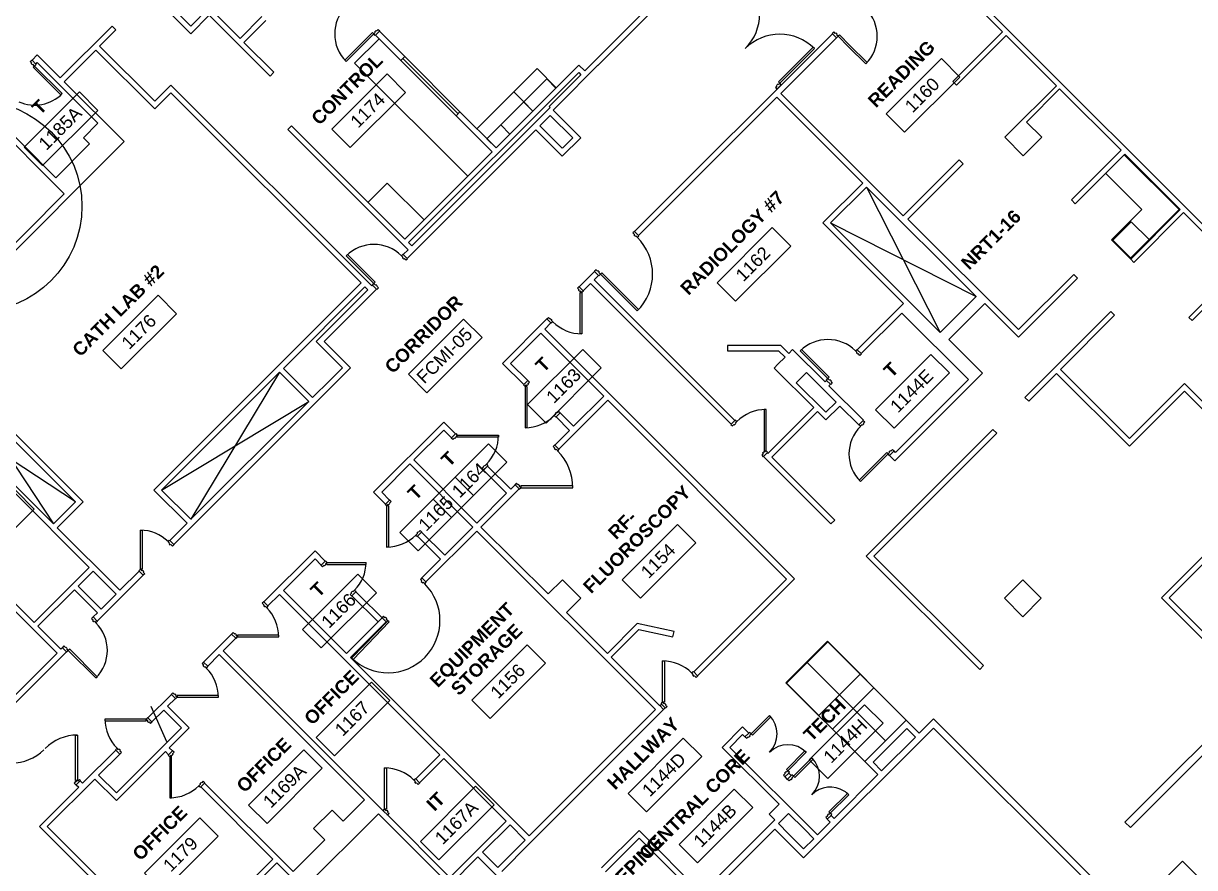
# Model space of a CAD drawing. Header units: inches. Extents: x -59 to 5745, y -269 to 4477.
# Drawn here: x 766 to 1845, y 1209 to 1987 of the extents above; entities that cross this region are included whole.
import ezdxf

# ---------------------------------------------------------------- set-up
doc = ezdxf.new("R2010")
doc.units = ezdxf.units.IN
doc.header["$LTSCALE"] = 96
doc.header["$MEASUREMENT"] = 0
doc.layers.get('0').update_dxf_attribs({"linetype": 'CONTINUOUS'})
for name, color, linetype in [('A-ANNO-ROOM', 4, 'CONTINUOUS'), ('A-DOOR', 2, 'CONTINUOUS'), ('A-FLOR-CASE', 3, 'CONTINUOUS'), ('A-GLAZ', 2, 'CONTINUOUS'), ('A-GLAZ-SILL', 1, 'CONTINUOUS'), ('A-SHAFT', 1, 'CONTINUOUS'), ('A-WALL-FULL', 6, 'CONTINUOUS')]:
    doc.layers.add(name, color=color, linetype=linetype)
doc.layers.add('A-AREA-IDEN', color=2, linetype='CONTINUOUS', lineweight=9)
doc.styles.add('Arial_2', font='arial.ttf', dxfattribs={"height": 11.802395})
doc.styles.add('Arial_B', font='arialbd.ttf', dxfattribs={"height": 12.177074})

# ---------------------------------------------------------------- blocks, each defined once
blk = doc.blocks.new('Corp_Door Single F - 3_-0_ x 7_-0_ - 2_ Head-2236006-LEVEL 01 OVERALL FLOOR PLAN CATH _1')
for p, q in [((-20, 2.9), (-18, 2.9)), ((-20, 2.6), (-20, 2.9)), ((-18, 2.9), (-18, 0.9)), ((-18, 0.9), (-17.4, 0.9)), ((-17.4, 0.9), (-17.4, -0.9)), ((17.4, 0.9), (18, 0.9)), ((17.4, -0.9), (17.4, 0.9)), ((18, 2.9), (20, 2.9)), ((18, 0.9), (18, 2.9)), ((20, 2.9), (20, 2.6)), ((-20, -2.9), (-20, -2.6)), ((-18, -2.9), (-20, -2.9)), ((-18, -0.9), (-18, -2.9)), ((-17.4, -0.9), (-18, -0.9)), ((16.8, -1.6), (-8.7, -27.1)), ((18, -2.9), (-7.5, -28.3)), ((16.8, -1.6), (18, -2.9)), ((18, -0.9), (17.4, -0.9)), ((18, -2.9), (18, -0.9)), ((20, -2.9), (18, -2.9)), ((20, -2.6), (20, -2.9)), ((-8.7, -27.1), (-7.5, -28.3))]:
    blk.add_line(p, q)
blk.add_arc((18, -2.9), 36, 180, 225)
blk = doc.blocks.new('Corp_Door Single F - 3_-2_ x 7_-0_ - 2_ Head-V24-LEVEL 01 OVERALL FLOOR PLAN CATH _1')
for p, q in [((-9.1, 28.6), (-7.9, 29.9)), ((17.8, 1.8), (-9.1, 28.6)), ((19, 3), (-7.9, 29.9)), ((-19, 3), (-21, 3)), ((-21, 3), (-21, 2.6)), ((-19, 1), (-19, 3)), ((-18.4, 1), (-19, 1)), ((-18.4, -0.7), (-18.4, 1)), ((17.8, 1.8), (19, 3)), ((19, 1), (18.4, 1)), ((18.4, 1), (18.4, -0.7)), ((21, 3), (19, 3)), ((19, 3), (19, 1)), ((21, 2.6), (21, 3)), ((-21, -2.6), (-21, -2.7)), ((-21, -2.7), (-19, -2.7)), ((-19, -2.7), (-19, -0.7)), ((-19, -0.7), (-18.4, -0.7)), ((18.4, -0.7), (19, -0.7)), ((19, -0.7), (19, -2.7)), ((19, -2.7), (21, -2.7)), ((21, -2.7), (21, -2.6))]:
    blk.add_line(p, q)
blk.add_arc((19, 3), 38, 135, 180)
blk = doc.blocks.new('Room Tag - Room Tag-10342-LEVEL 01 OVERALL FLOOR PLAN CATH _1')
at = {"layer": 'A-AREA-IDEN'}
for p, q in [((-0.375, -0.0625), (-0.375, -0.3125)), ((-0.375, -0.0625), (0.375, -0.0625)), ((0.375, -0.0625), (0.375, -0.3125)), ((-0.375, -0.3125), (0.375, -0.3125))]:
    blk.add_line(p, q, dxfattribs=at)

msp = doc.modelspace()

# ---------------------------------------------------------------- linework, layer by layer
at = {"layer": 'A-ANNO-ROOM'}
msp.add_line((883.3, 1357.4), (897.5, 1325), dxfattribs=at)
at = {"layer": 'A-DOOR'}
for p, q in [((813.7, 1288.8), (813.7, 1330.8)), ((813.7, 1330.8), (815.5, 1330.8)), ((815.5, 1330.8), (815.5, 1288.8)), ((1430.6, 1329.2), (1432, 1327.8)), ((1432, 1327.8), (1433.4, 1329.2)), ((1433.4, 1329.2), (1433.8, 1328.8)), ((1433.8, 1328.8), (1435.2, 1330.2)), ((1434.6, 1333.3), (1433.9, 1332.6)), ((1436, 1331.9), (1434.6, 1333.3)), ((1434.8, 1330.6), (1436, 1331.9)), ((1435.2, 1330.2), (1434.8, 1330.6)), ((813.8, 1288), (812.4, 1286.6)), ((813.8, 1288), (812.4, 1286.6)), ((812.4, 1286.6), (814.2, 1284.8)), ((812.4, 1286.6), (814.2, 1284.8)), ((815.5, 1288.8), (813.7, 1288.8)), ((814.2, 1287.6), (813.8, 1288)), ((814.2, 1287.6), (813.8, 1288)), ((815.5, 1288.8), (814.2, 1287.6)), ((815.5, 1288.8), (814.2, 1287.6)), ((814.2, 1284.8), (814.5, 1285)), ((815.9, 1288.4), (815.5, 1288.8)), ((815.9, 1288.4), (815.5, 1288.8)), ((818, 1288.6), (818.3, 1288.8)), ((1469.6, 1290.2), (1471, 1288.8)), ((1471, 1288.8), (1472.5, 1290.2)), ((1472.5, 1290.2), (1472.9, 1289.7)), ((1472.9, 1289.7), (1474.3, 1291.1)), ((1473.7, 1294.2), (1473, 1293.5)), ((1475.1, 1292.8), (1473.7, 1294.2)), ((1473.9, 1291.6), (1475.1, 1292.8)), ((1474.3, 1291.1), (1473.9, 1291.6))]:
    msp.add_line(p, q, dxfattribs=at)
for points in [[(1087.3, 1978.1), (1088.5, 1976.9), (1063, 1951.4), (1061.8, 1952.7)], [(1527.1, 1966.3), (1517.5, 1975.9), (1516.2, 1974.7), (1525.8, 1965.1), (1541.7, 1949.2), (1542.9, 1950.4)], [(1494.3, 1963.4), (1493.1, 1964.6), (1461.3, 1932.8), (1462.5, 1931.5)], [(774.8, 1946.1), (776.1, 1947.3), (801.5, 1921.9), (800.3, 1920.7)], [(1463.9, 1930.1), (1462.5, 1931.5), (1461.3, 1930.3), (1460.8, 1930.7), (1459.4, 1929.3), (1459.9, 1928.9), (1458.4, 1927.5), (1459.9, 1926.1)], [(1089.9, 1748.1), (1088.6, 1746.9), (1063.2, 1772.4), (1064.4, 1773.6)], [(1298.5, 1756.7), (1297.3, 1755.5), (1331.2, 1721.6), (1332.4, 1722.8)], [(1278.5, 1738.5), (1280.2, 1738.5), (1280.2, 1700.5), (1278.5, 1700.5)], [(1508, 1660.5), (1506.8, 1659.3), (1481.3, 1684.7), (1482.6, 1686)], [(1448.1, 1592.8), (1449.8, 1592.8), (1449.8, 1630.8), (1448.1, 1630.8)], [(1165.4, 1605.4), (1165.4, 1607.2), (1203.4, 1607.2), (1203.4, 1605.4)], [(1561, 1591.1), (1562.2, 1589.8), (1536.8, 1564.4), (1535.5, 1565.6)], [(1223.9, 1560.5), (1223.9, 1558.7), (1271.9, 1558.7), (1271.9, 1560.5)], [(875.3, 1483.6), (873.6, 1483.6), (873.6, 1519.6), (875.3, 1519.6)], [(1102.7, 1435), (1101.5, 1436.2), (1068.1, 1401.7), (1069.4, 1400.5)], [(963, 1423), (963, 1421.3), (1001, 1421.3), (1001, 1423)], [(808.4, 1410.1), (807.1, 1408.8), (832.6, 1383.4), (833.8, 1384.6)], [(1356.3, 1366.8), (1356.3, 1361.1), (1354.5, 1361.1), (1354.5, 1368.6), (1354.5, 1399.1), (1356.3, 1399.1)], [(907.4, 1367.4), (907.4, 1365.7), (945.4, 1365.7), (945.4, 1367.4)], [(1453, 1348.9), (1454.2, 1347.6), (1437.3, 1330.6), (1436, 1331.9)], [(878.9, 1343.8), (878.9, 1345.6), (840.9, 1345.6), (840.9, 1343.8)], [(1486.9, 1314.9), (1485.7, 1316.2), (1468.7, 1299.2), (1470, 1297.9)], [(902.3, 1311), (900.5, 1311), (900.5, 1273), (902.3, 1273)], [(1492.1, 1309.8), (1493.3, 1308.5), (1476.3, 1291.6), (1475.1, 1292.8)], [(1100.3, 1262.5), (1098.5, 1262.5), (1098.5, 1300.5), (1100.3, 1300.5)], [(817.3, 1289.8), (818.3, 1288.8), (817.3, 1289.8), (815.9, 1288.4)], [(1526, 1275.8), (1524.8, 1277.1), (1507.8, 1260.1), (1509, 1258.9)]]:
    msp.add_lwpolyline(points, close=True, dxfattribs=at)
for points in [[(1090.2, 1975.8), (1089.9, 1975.5), (1088.5, 1976.9), (1089.9, 1978.3), (1089.5, 1978.8), (1090.7, 1980), (1091.2, 1979.6), (1092.6, 1981), (1094, 1979.6), (1093.7, 1979.3)], [(1514.7, 1973.4), (1514.8, 1973.3), (1516.2, 1974.7), (1514.8, 1976.1), (1515.3, 1976.5), (1514, 1977.8), (1513.6, 1977.3), (1512.2, 1978.7), (1510.8, 1977.3), (1510.9, 1977.1)], [(777.2, 1949), (777.5, 1948.8), (776.1, 1947.3), (774.7, 1948.8), (774.2, 1948.3), (773, 1949.6), (773.4, 1950), (772, 1951.4), (773.4, 1952.8), (773.7, 1952.6)], [(1328.6, 1794.8), (1328.6, 1794.9), (1327.1, 1793.5), (1328.6, 1792.1), (1328.1, 1791.7), (1329.4, 1790.4), (1329.8, 1790.9), (1331.2, 1789.5), (1332.6, 1790.9), (1332.4, 1791.1)], [(1119.4, 1769.9), (1119.6, 1769.7), (1118.2, 1768.3), (1116.7, 1769.7), (1116.3, 1769.3), (1115.1, 1770.5), (1115.5, 1770.9), (1114.1, 1772.4), (1115.5, 1773.8), (1115.7, 1773.6)], [(1295.6, 1754.4), (1295.9, 1754.1), (1297.3, 1755.5), (1295.9, 1756.9), (1296.3, 1757.4), (1295.1, 1758.6), (1294.6, 1758.2), (1293.2, 1759.6), (1291.8, 1758.2), (1291.9, 1758.1)], [(1087.4, 1745.3), (1087.2, 1745.5), (1088.6, 1746.9), (1090.1, 1745.5), (1090.5, 1745.9), (1091.7, 1744.7), (1091.3, 1744.3), (1092.7, 1742.8), (1091.3, 1741.4), (1091.1, 1741.6)], [(1281.4, 1740.2), (1281.6, 1739.9), (1280.2, 1738.5), (1278.8, 1739.9), (1278.4, 1739.4), (1277.1, 1740.7), (1277.6, 1741.1), (1276.2, 1742.5), (1277.6, 1744), (1277.7, 1743.9)], [(1248, 1714.2), (1247.9, 1714.3), (1249.3, 1715.7), (1250.7, 1714.3), (1251.1, 1714.7), (1252.4, 1713.5), (1251.9, 1713), (1253.4, 1711.6), (1251.9, 1710.2), (1251.7, 1710.5)], [(1537.5, 1682.4), (1537.7, 1682.1), (1536.3, 1680.7), (1534.9, 1682.1), (1534.4, 1681.7), (1533.2, 1682.9), (1533.6, 1683.3), (1532.2, 1684.7), (1533.6, 1686.2), (1533.9, 1685.9)], [(1505.6, 1657.6), (1505.4, 1657.9), (1506.8, 1659.3), (1508.2, 1657.9), (1508.6, 1658.3), (1509.9, 1657.1), (1509.4, 1656.6), (1510.8, 1655.2), (1509.4, 1653.8), (1509.2, 1654.1)], [(1417.7, 1617.2), (1417.5, 1617), (1418.9, 1615.6), (1420.3, 1617), (1420.8, 1616.6), (1422, 1617.8), (1421.6, 1618.3), (1423, 1619.7), (1421.6, 1621.1), (1421.2, 1620.7)], [(1539.4, 1620.8), (1540.8, 1619.4), (1539.4, 1618), (1539.8, 1617.5), (1538.6, 1616.3), (1538.2, 1616.7), (1536.8, 1615.3), (1535.3, 1616.7)], [(1163.7, 1608.3), (1164, 1608.6), (1165.4, 1607.2), (1164, 1605.7), (1164.4, 1605.3), (1163.2, 1604.1), (1162.7, 1604.5), (1161.3, 1603.1), (1159.9, 1604.5), (1160, 1604.6)], [(1255.3, 1598), (1255.2, 1598.1), (1253.8, 1596.7), (1255.2, 1595.3), (1254.8, 1594.9), (1256, 1593.6), (1256.5, 1594.1), (1257.9, 1592.7), (1259.3, 1594.1), (1259, 1594.3)], [(1450.9, 1591), (1451.3, 1591.4), (1449.8, 1592.8), (1448.4, 1591.4), (1448, 1591.8), (1446.7, 1590.6), (1447.2, 1590.2), (1445.8, 1588.8), (1447.2, 1587.3), (1447.4, 1587.5)], [(1563.6, 1588.4), (1562.2, 1589.8), (1563.6, 1591.3), (1563.2, 1591.7), (1564.4, 1592.9), (1564.9, 1592.5), (1566.3, 1593.9), (1567.7, 1592.5)], [(1189.7, 1574.9), (1189.6, 1574.8), (1188.2, 1576.2), (1189.6, 1577.6), (1189.2, 1578.1), (1190.4, 1579.3), (1190.8, 1578.9), (1192.3, 1580.3), (1193.7, 1578.9), (1193.4, 1578.6)], [(1222.3, 1557.6), (1222.5, 1557.3), (1223.9, 1558.7), (1222.5, 1560.1), (1223, 1560.6), (1221.7, 1561.8), (1221.3, 1561.4), (1219.9, 1562.8), (1218.5, 1561.4), (1218.6, 1561.3)], [(904.4, 1506.5), (904.5, 1506.4), (903.1, 1505), (901.7, 1506.4), (901.2, 1505.9), (900, 1507.2), (900.4, 1507.6), (899, 1509), (900.4, 1510.4), (900.7, 1510.2)], [(872.4, 1481.9), (872.2, 1482.2), (873.6, 1483.6), (875, 1482.2), (875.4, 1482.6), (876.7, 1481.4), (876.2, 1480.9), (877.6, 1479.5), (876.2, 1478.1), (876.1, 1478.2)], [(1132.9, 1475.6), (1132.8, 1475.7), (1131.4, 1474.3), (1132.8, 1472.8), (1132.3, 1472.4), (1133.6, 1471.2), (1134, 1471.6), (1135.4, 1470.2), (1136.8, 1471.6), (1136.6, 1471.9)], [(987.3, 1453.5), (987.2, 1453.6), (985.8, 1452.2), (987.2, 1450.8), (986.8, 1450.4), (988, 1449.1), (988.5, 1449.6), (989.9, 1448.1), (991.3, 1449.6), (991, 1449.8)], [(830.1, 1439.6), (829.9, 1439.8), (828.5, 1438.3), (829.9, 1436.9), (829.5, 1436.5), (830.7, 1435.3), (831.2, 1435.7), (832.6, 1434.3), (834, 1435.7), (833.8, 1435.9)], [(1099.8, 1435.1), (1100.1, 1434.8), (1101.5, 1436.2), (1100.1, 1437.7), (1100.5, 1438.1), (1099.3, 1439.3), (1098.8, 1438.9), (1097.4, 1440.3), (1096, 1438.9)], [(961.3, 1420.1), (961.6, 1419.9), (963, 1421.3), (961.6, 1422.7), (962.1, 1423.1), (960.8, 1424.4), (960.4, 1423.9), (959, 1425.3), (957.5, 1423.9), (957.6, 1423.8)], [(805.5, 1407.6), (805.7, 1407.4), (807.1, 1408.8), (805.7, 1410.2), (806.2, 1410.7), (804.9, 1411.9), (804.5, 1411.5), (803.1, 1412.9), (801.7, 1411.5), (801.8, 1411.3)], [(931.8, 1398), (931.7, 1398), (930.3, 1396.6), (931.7, 1395.2), (931.2, 1394.8), (932.5, 1393.5), (932.9, 1394), (934.3, 1392.6), (935.7, 1394), (935.5, 1394.2)], [(1386.7, 1385.5), (1386.9, 1385.4), (1385.5, 1383.9), (1384, 1385.4), (1383.6, 1384.9), (1382.4, 1386.2), (1382.8, 1386.6), (1381.4, 1388), (1382.8, 1389.4), (1383.2, 1389.1)], [(905.8, 1364.5), (906, 1364.3), (907.4, 1365.7), (906, 1367.1), (906.5, 1367.5), (905.2, 1368.8), (904.8, 1368.3), (903.4, 1369.8), (902, 1368.3), (902.1, 1368.3)], [(1353.5, 1359.4), (1353.1, 1359.7), (1354.5, 1361.1), (1355.9, 1359.7), (1356.4, 1360.2), (1357.6, 1358.9), (1357.2, 1358.5), (1358.6, 1357.1), (1357.2, 1355.7), (1357, 1355.8)], [(880.5, 1346.7), (880.3, 1347), (878.9, 1345.6), (880.3, 1344.2), (879.8, 1343.7), (881.1, 1342.5), (881.5, 1342.9), (882.9, 1341.5), (884.3, 1342.9), (884.2, 1343)], [(854.5, 1313.3), (854.6, 1313.2), (856.1, 1314.6), (854.6, 1316.1), (855.1, 1316.5), (853.8, 1317.7), (853.4, 1317.3), (852, 1318.7), (850.6, 1317.3), (850.8, 1317)], [(899.5, 1312.7), (899.1, 1312.4), (900.5, 1311), (901.9, 1312.4), (902.4, 1311.9), (903.6, 1313.2), (903.2, 1313.6), (904.6, 1315), (903.2, 1316.4), (903, 1316.3)], [(1470.7, 1295.8), (1471.4, 1296.5), (1470, 1297.9), (1468.7, 1296.7), (1468.3, 1297.1), (1466.9, 1295.7), (1467.3, 1295.3), (1465.9, 1293.9), (1467.3, 1292.5)], [(932.7, 1286.6), (932.9, 1286.7), (931.5, 1288.2), (930.1, 1286.7), (929.6, 1287.2), (928.4, 1285.9), (928.8, 1285.5), (927.4, 1284.1), (928.8, 1282.7), (929.2, 1283)], [(1130.7, 1286.9), (1130.9, 1286.8), (1129.4, 1285.3), (1128, 1286.8), (1127.6, 1286.3), (1126.3, 1287.6), (1126.8, 1288), (1125.4, 1289.4), (1126.8, 1290.8), (1127.1, 1290.5)], [(1097.4, 1260.8), (1097.1, 1261.1), (1098.5, 1262.5), (1099.9, 1261.1), (1100.4, 1261.6), (1101.6, 1260.3), (1101.2, 1259.9), (1102.6, 1258.5), (1101.2, 1257.1), (1101, 1257.2)], [(1509.8, 1256.8), (1510.5, 1257.5), (1509, 1258.9), (1507.8, 1257.6), (1507.4, 1258.1), (1506, 1256.7), (1506.4, 1256.2), (1505, 1254.8), (1506.4, 1253.4)]]:
    msp.add_lwpolyline(points, dxfattribs=at)
for centre, radius, start, end in [((1398.9, 1995.2), 45, 315, 45), ((1088.5, 1976.9), 36, 135, 225), ((1516.2, 1974.7), 36, 315, 45), ((1462.5, 1931.5), 45, 45, 135), ((776.1, 1947.3), 36, 246.4172, 315), ((1088.6, 1746.9), 36, 45, 135), ((1297.3, 1755.5), 48, 315, 45), ((1280.2, 1738.5), 38, 225, 270), ((1506.8, 1659.3), 36, 45, 135), ((1449.8, 1592.8), 38, 90, 135), ((1562.2, 1589.8), 36, 135, 225), ((1165.4, 1607.2), 38, 315, 0), ((1223.9, 1558.7), 48, 0, 45), ((873.6, 1483.6), 36, 45, 90), ((1101.5, 1436.2), 48, 226, 45), ((963, 1421.3), 38, 0, 45), ((807.1, 1408.8), 36, 315, 45), ((907.4, 1365.7), 38, 0, 45), ((1354.5, 1361.1), 38, 45, 90), ((1436, 1331.9), 24, 315, 45), ((878.9, 1345.6), 38, 180, 225), ((815.5, 1288.8), 42, 90, 135), ((754.8, 1347), 42, 270, 315), ((1470, 1297.9), 24, 45, 135), ((1475.1, 1292.8), 24, 315, 45), ((1098.5, 1262.5), 38, 45, 90), ((900.5, 1311), 38, 270, 315), ((1509, 1258.9), 24, 57.6521, 135), ((1509, 1258.9), 24, 45, 57.6521)]:
    msp.add_arc(centre, radius, start, end, dxfattribs=at)
at = {"layer": 'A-FLOR-CASE'}
for p, q in [((1070.9, 1949.8), (1093.5, 1972.4)), ((1175, 1845.7), (1070.9, 1949.8)), ((1239, 1945), (1217.4, 1923.4)), ((1256.6, 1927.3), (1239, 1945)), ((1226.6, 1914.2), (1247.9, 1935.5)), ((1247.9, 1935.5), (1256.3, 1927)), ((1217.4, 1923.4), (1183.5, 1889.5)), ((1217.4, 1923.4), (1235.1, 1905.8)), ((1235.1, 1905.8), (1217.4, 1923.4)), ((1256.3, 1927), (1235.1, 1905.8)), ((1205.4, 1893), (1226.6, 1914.2)), ((1226.6, 1914.2), (1235.1, 1905.8)), ((1235.1, 1905.8), (1226.6, 1914.2)), ((1235.1, 1905.8), (1213.9, 1884.5)), ((1205.4, 1893), (1192.7, 1880.3)), ((1213.9, 1884.5), (1205.4, 1893)), ((1213.9, 1884.5), (1205.4, 1893)), ((1192.7, 1880.3), (1201.2, 1871.8)), ((1201.2, 1871.8), (1213.9, 1884.5)), ((1779.8, 1865.6), (1830.9, 1814.5)), ((1796.1, 1815), (1762.7, 1848.4)), ((1083.3, 1821.8), (1100.9, 1839.5)), ((1100.9, 1839.5), (1134.9, 1805.5)), ((1768.1, 1787.1), (1796.1, 1815)), ((1830.4, 1815), (1785.3, 1769.9)), ((1830.9, 1814.5), (1830.4, 1815)), ((1769.2, 1786.8), (1786.2, 1803.7)), ((1786.2, 1803.7), (1802.6, 1787.3)), ((1785.3, 1769.9), (1768.1, 1787.1)), ((1785.7, 1770.3), (1769.2, 1786.8)), ((1785.3, 1769.9), (1785.8, 1769.4)), ((1506.3, 1417.2), (1468.1, 1379)), ((1506.8, 1416.7), (1487.7, 1397.6)), ((1578.9, 1344.6), (1506.3, 1417.2)), ((1536.5, 1387), (1506.8, 1416.7)), ((1468.6, 1378.5), (1487.7, 1397.6)), ((1487.7, 1397.6), (1517.4, 1367.9)), ((1487.7, 1397.6), (1517.4, 1367.9)), ((1517.4, 1367.9), (1536.5, 1387)), ((1536.5, 1387), (1517.4, 1367.9)), ((1549.2, 1374.3), (1536.5, 1387)), ((1468.1, 1379), (1540.7, 1306.4)), ((1498.3, 1348.8), (1468.6, 1378.5)), ((1549.2, 1374.3), (1530.1, 1355.2)), ((1530.1, 1355.2), (1549.2, 1374.3)), ((1578.9, 1344.6), (1549.2, 1374.3)), ((1517.4, 1367.9), (1498.3, 1348.8)), ((1517.4, 1367.9), (1530.1, 1355.2)), ((1511, 1336.1), (1530.1, 1355.2)), ((1530.1, 1355.2), (1559.8, 1325.5)), ((1530.1, 1355.2), (1559.8, 1325.5)), ((1540.7, 1306.4), (1511, 1336.1))]:
    msp.add_line(p, q, dxfattribs=at)
at = {"layer": 'A-GLAZ'}
msp.add_lwpolyline([(1115.3, 1954.2), (1166.2, 1903.3)], dxfattribs=at)
at = {"layer": 'A-GLAZ-SILL'}
for p, q in [((1117, 1956), (1167.9, 1905.1)), ((1164.4, 1901.5), (1113.5, 1952.4))]:
    msp.add_line(p, q, dxfattribs=at)
at = {"layer": 'A-SHAFT'}
for p, q in [((715.2, 1644.1), (793.4, 1525.5)), ((813.7, 1545.7), (695, 1623.9)), ((793.4, 1525.5), (813.7, 1545.7))]:
    msp.add_line(p, q, dxfattribs=at)
for points in [[(1542.4, 1835.8), (1610.3, 1701.7)], [(1509.3, 1802.7), (1643.4, 1734.8)], [(1001.6, 1665.2), (920.1, 1529.6)], [(893.1, 1556.6), (1028.7, 1638.2)]]:
    msp.add_lwpolyline(points, dxfattribs=at)
msp.add_circle((722.8, 1818.1), 96.9, dxfattribs=at)
at = {"layer": 'A-WALL-FULL'}
for p, q in [((1393.2, 2053.2), (1282.9, 1942.9)), ((1295.1, 1948), (1366.2, 2019.2)), ((1113.5, 1952.4), (1117, 1956)), ((1274, 1944.6), (1244.8, 1915.4)), ((1258.2, 1911.3), (1295, 1948.1)), ((1277.5, 1948.2), (1274, 1944.6)), ((1282.9, 1942.9), (1277.5, 1948.2)), ((1295, 1948.1), (1295.1, 1948)), ((1120.5, 1784.6), (1277.3, 1941.4)), ((1279.3, 1939.3), (1250.1, 1910.1)), ((1277.3, 1941.4), (1279.3, 1939.3)), ((1244.8, 1915.4), (1201.2, 1871.8)), ((1251.1, 1909.1), (1250.1, 1910.1)), ((1253.6, 1906.6), (1258.3, 1911.2)), ((1258.3, 1911.2), (1258.2, 1911.3)), ((1123.6, 1781.5), (1251.1, 1909.1)), ((1167.9, 1905.1), (1164.4, 1901.5)), ((1164.4, 1901.5), (1197.6, 1868.3)), ((1201.2, 1871.8), (1167.9, 1905.1)), ((1279.1, 1881.1), (1253.6, 1906.6)), ((1012.8, 1892.3), (1009.3, 1888.8)), ((1009.3, 1888.8), (1120.1, 1778)), ((1117.2, 1787.9), (1012.8, 1892.3)), ((1119.4, 1769.9), (1237.9, 1888.4)), ((1237.9, 1888.4), (1262.1, 1864.2)), ((1262.1, 1864.2), (1279.1, 1881.1)), ((1197.6, 1868.3), (1117.2, 1787.9)), ((1120.5, 1784.6), (1123.6, 1781.5)), ((1120.1, 1778), (1115.7, 1773.6)), ((1115.7, 1773.6), (1119.4, 1769.9)), ((1207.1, 1673.3), (1248, 1714.2)), ((1251.7, 1710.5), (1246, 1704.8)), ((1248, 1714.2), (1251.7, 1710.5)), ((1242.3, 1701), (1214.5, 1673.3)), ((1300.3, 1643), (1242.3, 1701)), ((1226.7, 1653.7), (1207.1, 1673.3)), ((1214.5, 1673.3), (1230.4, 1657.4)), ((1230.4, 1657.4), (1226.7, 1653.7)), ((715.2, 1644.1), (813.7, 1545.7)), ((1272.5, 1615.3), (1300.3, 1643)), ((1304, 1639.3), (1259, 1594.3)), ((793.4, 1525.5), (695, 1623.9)), ((1256.4, 1624), (1260.1, 1627.7)), ((1268.8, 1611.5), (1256.4, 1624)), ((1260.1, 1627.7), (1272.5, 1615.3)), ((1255.3, 1598), (1268.8, 1611.5)), ((1259, 1594.3), (1255.3, 1598)), ((1179.8, 1522.5), (1153.8, 1496.6)), ((1132.6, 1517.7), (1128.9, 1514)), ((1128.9, 1514), (1150.1, 1492.8)), ((1153.8, 1496.6), (1132.6, 1517.7)), ((1136.6, 1471.9), (1183.5, 1518.8)), ((1183.5, 1518.8), (1348, 1354.3)), ((1150.1, 1492.8), (1132.9, 1475.6)), ((1132.9, 1475.6), (1136.6, 1471.9)), ((1351.9, 1357.9), (1353.5, 1359.4)), ((1353.5, 1359.4), (1357, 1355.8)), ((1348, 1354.3), (1231.6, 1237.9)), ((1231.6, 1230.5), (1355.5, 1354.3)), ((1355.5, 1354.3), (1351.9, 1357.9)), ((1357, 1355.8), (1355.5, 1354.3))]:
    msp.add_line(p, q, dxfattribs=at)
for points in [[(1939.8, 1713.8), (1593.7, 2059.9)], [(1593.8, 2052.6), (1667.6, 1978.9), (1621.8, 1933.1), (1625.3, 1929.6), (1671.1, 1975.4), (1717.4, 1929.1), (1673.6, 1885.3), (1669.8, 1881.6), (1686.8, 1864.6), (1703.8, 1881.6), (1689.6, 1895.7), (1720.2, 1926.3), (1776.8, 1869.7), (1731.1, 1823.9), (1734.6, 1820.4), (1780.4, 1866.1), (1831.4, 1815), (1785.7, 1769.3), (1788.5, 1766.4), (1834.3, 1812.2), (1885.2, 1761.3), (1839.4, 1715.5), (1842.2, 1712.7), (1888, 1758.5)], [(880.2, 2016.8), (920, 1977), (936.9, 1994), (993, 1938), (996.5, 1941.5), (968.9, 1969.1), (989.1, 1989.2)], [(985.5, 1992.8), (965.4, 1972.6), (936.9, 2001.1), (920, 1984.1), (887.3, 2016.8)], [(736.7, 1755.8), (858.5, 1877.6), (803.3, 1932.8), (832.5, 1962), (886.7, 1907.8), (901.6, 1922.6), (1076.8, 1747.4), (886, 1556.6), (916.6, 1526), (900.7, 1510.2), (904.4, 1506.5), (1067, 1669.1), (1042.8, 1693.3), (1091.1, 1741.6), (1087.4, 1745.3), (1086.7, 1744.6), (901.6, 1929.7), (886.7, 1914.8), (836, 1965.6), (851, 1980.6), (847.5, 1984.1), (799.7, 1936.4), (778.6, 1957.5), (773.7, 1952.6), (777.2, 1949), (778.6, 1950.4), (834.4, 1894.6), (821, 1881.2), (826.7, 1875.5), (795.6, 1844.4), (734.1, 1905.9)], [(1117, 1956), (1093.7, 1979.3), (1090.2, 1975.8), (1113.5, 1952.4)], [(1576.2, 1809.1), (1463.3, 1922), (1514.7, 1973.4), (1510.9, 1977.1), (1328.6, 1794.8), (1332.4, 1791.1), (1459.7, 1918.5), (1538.9, 1839.4), (1502.2, 1802.7), (1576.5, 1728.5), (1533.9, 1685.9), (1537.5, 1682.4), (1574.8, 1719.7), (1636.3, 1658.3), (1569.2, 1591.2), (1567.8, 1592.6), (1563.5, 1588.3), (1568.5, 1583.4), (1649.2, 1664.2), (1618.1, 1695.4), (1651.2, 1728.5), (1682.3, 1697.3), (1736.7, 1751.7), (1733.2, 1755.3), (1682.3, 1704.4), (1580.5, 1806.2)], [(733.4, 1899.5), (803.4, 1829.5), (733.2, 1759.3)], [(1262.1, 1871.6), (1241.6, 1892.1), (1251.1, 1901.6), (1271.7, 1881.1), (1262.2, 1871.6)], [(1576.2, 1809.1), (1627.8, 1860.7), (1631.4, 1857.1), (1580.5, 1806.2)], [(1304, 1639.3), (1468.7, 1474.6), (1383.2, 1389.1), (1386.7, 1385.5), (1475.9, 1474.8), (1472.4, 1478.3), (1246, 1704.8)], [(752.3, 1354.3), (805.5, 1407.6), (801.8, 1411.3), (800.4, 1409.9), (779.2, 1431), (812.7, 1464.5), (833.9, 1443.3), (830.1, 1439.6), (833.8, 1435.9), (876.1, 1478.2), (872.4, 1481.9), (854.7, 1464.2), (797, 1521.9), (820.7, 1545.7), (715.2, 1651.2)], [(685.3, 1626.5), (826.5, 1485.3), (775.7, 1434.5), (629.7, 1580.6)], [(1183.5, 1526.2), (1125.5, 1584.3), (1152.9, 1611.7), (1160, 1604.6), (1163.7, 1608.3), (1152.9, 1619.1), (1088.4, 1554.6), (1099.2, 1543.7), (1102.9, 1547.4), (1095.8, 1554.6), (1121.8, 1580.6), (1179.8, 1522.5)], [(1351.9, 1357.9), (1351.8, 1358), (1351.8, 1358), (1307.2, 1402.5), (1332.7, 1428.1), (1364, 1421.3), (1365.1, 1426.2), (1331.1, 1433.5), (1303.7, 1406.1), (1266, 1443.8), (1279.2, 1456.9), (1262.2, 1473.9), (1249, 1460.8), (1187.2, 1522.5), (1222.3, 1557.6), (1218.6, 1561.3), (1214.6, 1557.4), (1193.4, 1578.6), (1189.7, 1574.9), (1210.9, 1553.6), (1183.5, 1526.2)], [(695.5, 1507.7), (796.9, 1406.3), (713.9, 1323.4)], [(1096.1, 1438.8), (1063.4, 1406.1), (1005.4, 1464.1), (1034.4, 1493.1), (1040.1, 1487.4), (1043.8, 1491.1), (1034.4, 1500.6), (987.3, 1453.5), (991, 1449.8), (1001.6, 1460.4), (1149.4, 1312.7), (1127.1, 1290.5), (1130.7, 1286.9), (1152.9, 1309.2), (1210.4, 1251.6), (1158.5, 1199.7), (1101, 1257.2), (1101, 1257.2), (1097.4, 1260.8), (1097.4, 1260.8), (949.7, 1408.5), (961.3, 1420.1), (957.6, 1423.8), (931.8, 1398), (935.5, 1394.2), (946.2, 1404.9), (1080.1, 1271), (1060.4, 1251.4), (1050.1, 1261.7), (1033.1, 1244.8), (1043.5, 1234.4), (1014.2, 1205.1), (932.7, 1286.6), (929.2, 1283), (995.6, 1216.6), (906.6, 1127.6)], [(1231.6, 1237.9), (1067.1, 1402.4), (1099.8, 1435.1), (1072.1, 1462.8), (1068.4, 1459.1), (1092.4, 1435.1), (1063.4, 1406.1)], [(872, 1162.2), (787.7, 1246.5), (831.5, 1290.3), (851.4, 1270.4), (896.6, 1315.6), (899.5, 1312.7), (903, 1316.3), (900.1, 1319.1), (918.5, 1337.5), (898.6, 1357.4), (905.8, 1364.5), (902.1, 1368.3), (880.5, 1346.7), (884.2, 1343), (895, 1353.8), (911.4, 1337.5), (851.4, 1277.5), (835.1, 1293.9), (854.5, 1313.3), (850.8, 1317), (820.2, 1286.4), (818, 1288.6), (814.5, 1285), (816.7, 1282.9), (780.5, 1246.7), (784.2, 1242.9), (868.4, 1158.7)], [(1918.3, 1129.6), (1833.3, 1214.6), (1829.6, 1210.9), (1784.3, 1165.6), (1604.1, 1345.7), (1590.9, 1332.5), (1578.9, 1344.6), (1540.7, 1306.4), (1552.8, 1294.4), (1512.5, 1254), (1509.8, 1256.8), (1506.2, 1253.2), (1508.9, 1250.5), (1497.3, 1238.8), (1416.6, 1319.5), (1428.2, 1331.2), (1430.4, 1329.1), (1433.9, 1332.6), (1428.2, 1338.3), (1409.5, 1319.5), (1462, 1267), (1452.7, 1257.8), (1457.8, 1252.6), (1390.4, 1185.2), (1332.8, 1242.8), (1298.3, 1208.4)], [(1297.7, 1084), (1457.8, 1244.2), (1484.4, 1217.6), (1604.1, 1337.3), (1743.8, 1197.6)], [(935.3, 1149.2), (999.1, 1213.1), (1023.3, 1188.9), (1092.8, 1258.3), (1158.5, 1192.6), (1184.5, 1218.6), (1226.9, 1176.2)], [(1206.4, 1205.2), (1231.6, 1230.5)], [(1301.9, 1204.9), (1332.8, 1235.8), (1386.9, 1181.7)]]:
    msp.add_lwpolyline(points, dxfattribs=at)
for points in [[(1542.4, 1835.8), (1643.4, 1734.8), (1610.3, 1701.7), (1509.3, 1802.7)], [(1288.1, 1746.8), (1417.7, 1617.2), (1421.2, 1620.7), (1291.6, 1750.4), (1295.6, 1754.4), (1291.9, 1758.1), (1277.7, 1743.9), (1281.4, 1740.2)], [(1005.2, 1668.7), (1080.3, 1743.9), (1083.1, 1741), (1035.4, 1693.3), (1059.6, 1669.1), (1048.3, 1657.7), (1032.2, 1641.7)], [(1864.8, 1618.3), (1868.4, 1621.9), (1835.4, 1654.9), (1784.6, 1604), (1721, 1667.6), (1770.9, 1717.6), (1767.4, 1721.1), (1688.3, 1642), (1691.9, 1638.5), (1717.4, 1664.1), (1784.6, 1597), (1835.4, 1647.8)], [(1497.2, 1628.9), (1505, 1621.2), (1517.9, 1634), (1535.3, 1616.6), (1539.5, 1620.9), (1507.7, 1652.6), (1509.2, 1654.1), (1505.6, 1657.6), (1504.2, 1656.2), (1474.3, 1686), (1470.8, 1682.5), (1463.4, 1689.9), (1414.2, 1689.9), (1414.2, 1684.9), (1461.4, 1684.9), (1467.3, 1679), (1460.8, 1672.5), (1457.2, 1668.9), (1493.7, 1632.5), (1451.6, 1590.4), (1450.9, 1591), (1447.4, 1587.5), (1509.6, 1525.3), (1513.1, 1528.9), (1455.1, 1586.8)], [(920.1, 1529.6), (893.1, 1556.6), (1001.6, 1665.2), (1028.7, 1638.2)], [(1477.7, 1655.5), (1487, 1664.8), (1514.3, 1637.5), (1505, 1628.2)], [(1967.5, 1303.8), (1936.4, 1272.7), (1939.9, 1269.2), (1971, 1300.3), (2022.3, 1249), (2029.9, 1256.6), (2026.4, 1260.1), (2022.3, 1256), (1821.1, 1457.2), (2005.2, 1641.3), (2001.7, 1644.8), (1814.1, 1457.2), (1900.6, 1370.7), (1780.4, 1250.6), (1785.4, 1245.6), (1905.5, 1365.8)], [(1662.3, 1609), (1658.8, 1612.5), (1542.1, 1495.8), (1646.7, 1391.3), (1650.2, 1394.8), (1549.2, 1495.8)], [(851.2, 1460.7), (837.4, 1446.9), (828.2, 1456.1), (816.3, 1468), (830, 1481.8)], [(1669.4, 1456.9), (1686.4, 1439.9), (1703.3, 1456.9), (1686.4, 1473.8)], [(1587.4, 1329), (1556.3, 1297.9), (1548.5, 1305.7), (1579.6, 1336.8)], [(1469.4, 1290), (1473, 1293.5), (1470.7, 1295.8), (1467.2, 1292.3)], [(1470.6, 1239.9), (1461.2, 1249.3), (1470.5, 1258.6), (1485.1, 1244), (1493.7, 1235.3), (1484.4, 1226)], [(1214, 1248.1), (1228.1, 1234), (1202.8, 1208.7), (1188.7, 1222.9)]]:
    msp.add_lwpolyline(points, close=True, dxfattribs=at)

# ---------------------------------------------------------------- block references
at = {"layer": 'A-AREA-IDEN', "xscale": 95.99999999999996, "yscale": 95.99999999999996, "zscale": 95.99999999999996, "rotation": 44.99999999999987}
for p in [(1581.7, 1932.9), (1071, 1918.8), (787.6, 1902.2), (1425.9, 1777.2), (860.2, 1714.8), (1141.6, 1692.9), (1251.4, 1665), (1572, 1660.2), (1164.4, 1578), (1133.7, 1547.2), (729, 1534.8), (1338.5, 1503.6), (1044.2, 1457.7), (1200, 1392.8), (1056.7, 1358.3), (1510.9, 1337.6), (1343.9, 1306.7), (994.4, 1296), (1152.6, 1262.4), (1390.9, 1259.7), (898.5, 1233.3)]:
    msp.add_blockref('Room Tag - Room Tag-10342-LEVEL 01 OVERALL FLOOR PLAN CATH _1', p, dxfattribs=at)
at = {"layer": 'A-DOOR'}
for name, p, rotation in [('Corp_Door Single F - 3_-2_ x 7_-0_ - 2_ Head-V24-LEVEL 01 OVERALL FLOOR PLAN CATH _1', (1243.4, 1640.7), 134.9999999999997), ('Corp_Door Single F - 3_-2_ x 7_-0_ - 2_ Head-V24-LEVEL 01 OVERALL FLOOR PLAN CATH _1', (1115.9, 1530.7), 134.9999999999997), ('Corp_Door Single F - 3_-0_ x 7_-0_ - 2_ Head-2236006-LEVEL 01 OVERALL FLOOR PLAN CATH _1', (1056.1, 1475.1), 134.9999999999998)]:
    msp.add_blockref(name, p, dxfattribs=dict(at, rotation=rotation))

# ---------------------------------------------------------------- texts
at = {"layer": 'A-AREA-IDEN', "attachment_point": 2, "rotation": 45, "line_spacing_factor": 0.938532}
for s, insert, char_height, width, style in [('READING', (1570.2, 1944.4), 12.18, 90.576, 'Arial_B'), ('CONTROL', (1059.5, 1930.3), 12.18, 97.776, 'Arial_B'), ('1160', (1589.4, 1924.8), 11.8, 43.776, 'Arial_2'), ('1174', (1078.7, 1910.7), 11.8, 43.776, 'Arial_2'), ('\\fArial|b1|i0|c0|p34|;T', (776.2, 1913.7), 12.177, 12.096, 'Arial_B'), ('1185A', (795.4, 1894.1), 11.8, 56.88, 'Arial_2'), ('RADIOLOGY #7', (1414.4, 1788.7), 12.177, 146.592, 'Arial_B'), ('NRT1-16', (1652.7, 1791.6), 12.18, 80.064, 'Arial_B'), ('1162', (1433.6, 1769.1), 11.8, 43.776, 'Arial_2'), ('CATH LAB #2', (848.7, 1726.3), 12.177, 127.44, 'Arial_B'), ('CORRIDOR', (1130.1, 1704.4), 12.18, 107.568, 'Arial_B'), ('1176', (867.9, 1706.7), 11.8, 43.776, 'Arial_2'), ('FCMI-05', (1149.4, 1684.8), 11.8, 76.176, 'Arial_2'), ('\\fArial|b1|i0|c0|p34|;T', (1239.9, 1676.5), 12.177, 12.096, 'Arial_B'), ('\\fArial|b1|i0|c0|p34|;T', (1560.6, 1671.7), 12.177, 12.096, 'Arial_B'), ('1163', (1259.1, 1656.9), 11.8, 43.776, 'Arial_2'), ('1144E', (1579.8, 1652.1), 11.8, 56.88, 'Arial_2'), ('\\fArial|b1|i0|c0|p34|;T', (1153, 1589.5), 12.177, 12.096, 'Arial_B'), ('1164', (1172.2, 1569.9), 11.8, 43.776, 'Arial_2'), ('\\fArial|b1|i0|c0|p34|;T', (1122.2, 1558.7), 12.177, 12.096, 'Arial_B'), ('RF-\\PFLUOROSCOPY', (1313.1, 1528.9), 12.177, 152.496, 'Arial_B'), ('1165', (1141.4, 1539.1), 11.8, 43.776, 'Arial_2'), ('1154', (1346.2, 1495.5), 11.8, 43.776, 'Arial_2'), ('\\fArial|b1|i0|c0|p34|;T', (1032.7, 1469.2), 12.177, 12.096, 'Arial_B'), ('1166', (1051.9, 1449.6), 11.8, 43.776, 'Arial_2'), ('EQUIPMENT\\PSTORAGE', (1174.6, 1418.2), 12.18, 117.216, 'Arial_B'), ('1156', (1207.7, 1384.7), 11.8, 43.776, 'Arial_2'), ('OFFICE', (1045.2, 1369.8), 12.18, 72.432, 'Arial_B'), ('1167', (1064.4, 1350.2), 11.8, 43.776, 'Arial_2'), ('TECH', (1499.4, 1349.1), 12.18, 53.712, 'Arial_B'), ('HALLWAY', (1332.4, 1318.2), 12.18, 97.776, 'Arial_B'), ('1144H', (1518.6, 1329.5), 11.8, 57.888, 'Arial_2'), ('OFFICE', (982.9, 1307.5), 12.18, 72.432, 'Arial_B'), ('CENTRAL CORE', (1379.4, 1271.2), 12.177, 156.384, 'Arial_B'), ('1144D', (1351.6, 1298.6), 11.8, 57.888, 'Arial_2'), ('1169A', (1002.1, 1287.9), 11.8, 56.88, 'Arial_2'), ('IT', (1141.2, 1273.9), 12.18, 17.568, 'Arial_B'), ('OFFICE', (887, 1244.8), 12.18, 72.432, 'Arial_B'), ('1167A', (1160.4, 1254.3), 11.8, 56.88, 'Arial_2'), ('1144B', (1398.6, 1251.6), 11.8, 56.88, 'Arial_2'), ('1179', (906.2, 1225.2), 11.8, 43.776, 'Arial_2'), ('HOUSEKEEPING', (1298.8, 1190.6), 12.177, 158.832, 'Arial_B')]:
    msp.add_mtext(s, dxfattribs=dict(at, insert=insert, char_height=char_height, width=width, style=style))

doc.saveas('drawing.dxf')
